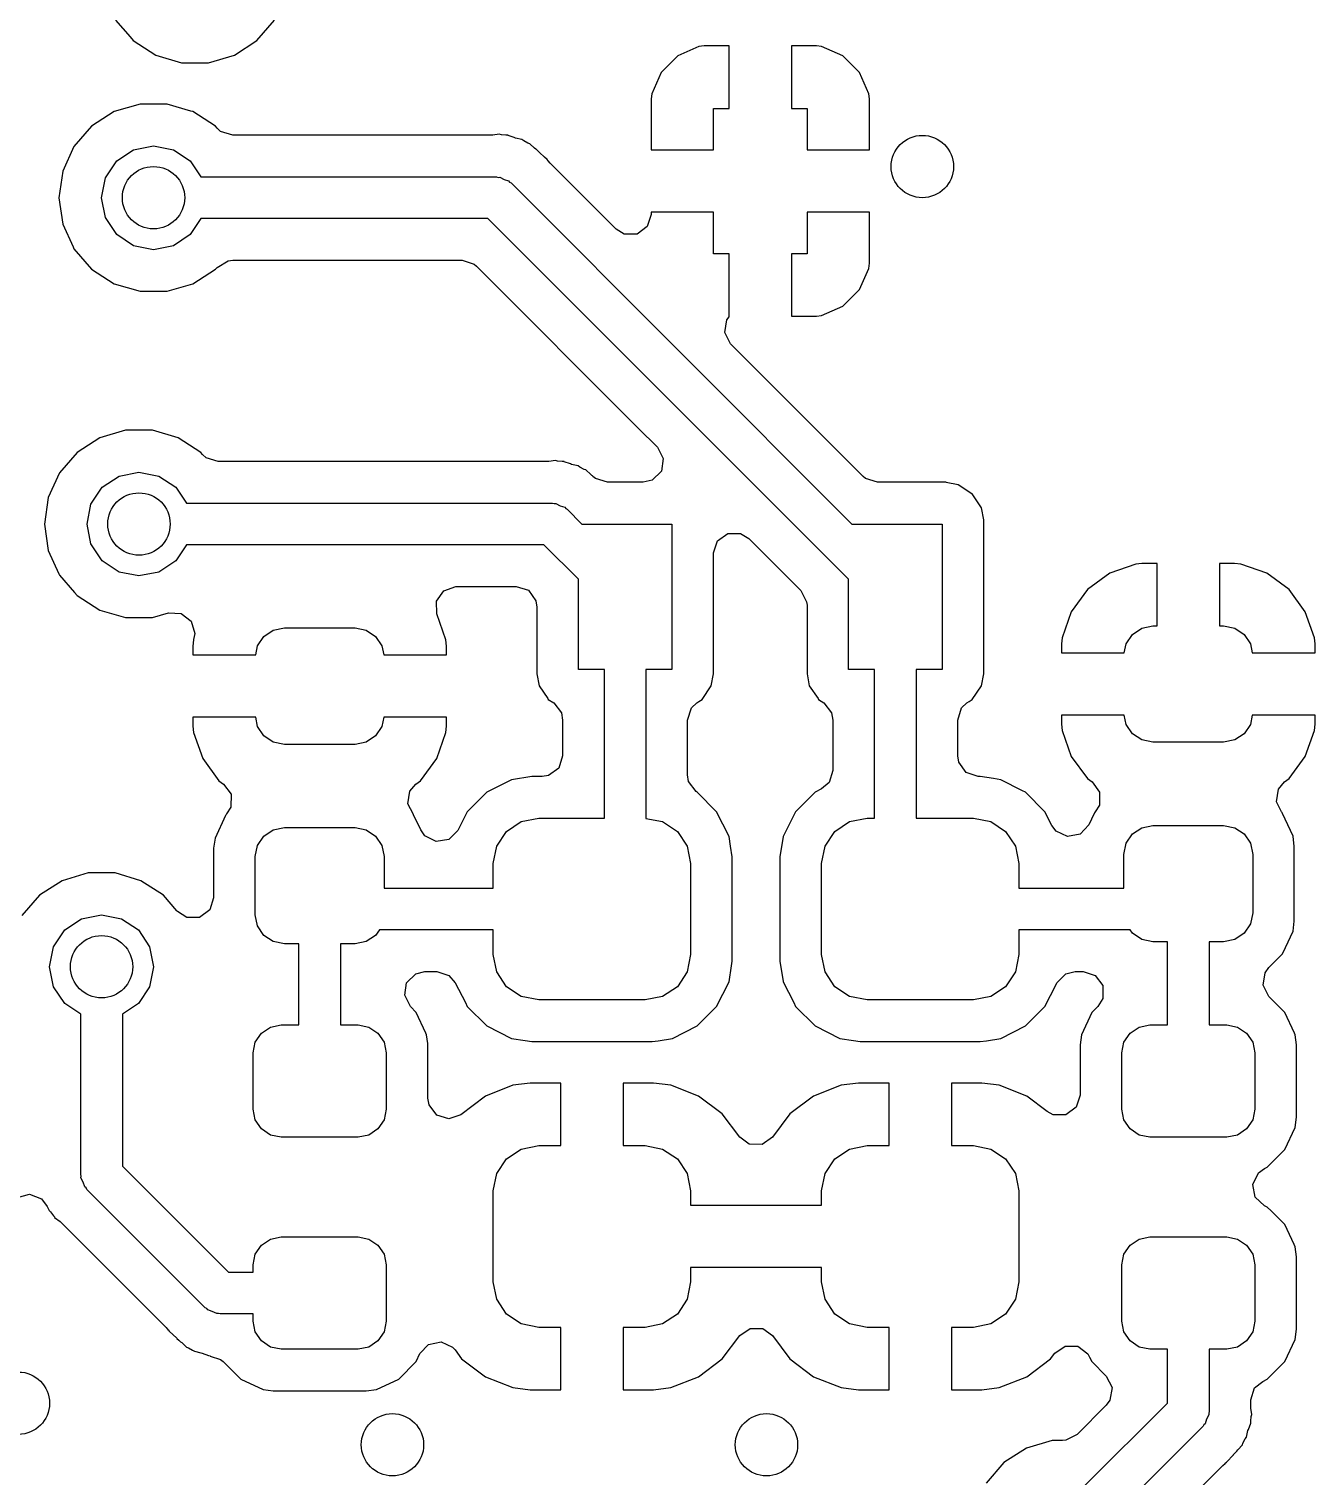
# Model space of a CAD drawing. Extents: x 100.3 to 197.2, y -144.7 to -85.3.
# Drawn here: x 136.45 to 142.64, y -111.05 to -104.09 of the extents above; entities that cross this region are included whole.
import ezdxf

# ---------------------------------------------------------------- set-up
doc = ezdxf.new("R2010")
doc.units = 0
doc.layers.add('BLACK', color=7, linetype='CONTINUOUS')

msp = doc.modelspace()

# ---------------------------------------------------------------- linework, layer by layer
at = {"layer": 'BLACK', "linetype": 'CONTINUOUS'}
for p, q in [((136.867, -104.046), (136.937, -104.126)), ((137.548, -104.144), (137.633, -104.046)), ((136.937, -104.126), (136.952, -104.144)), ((136.952, -104.144), (137.061, -104.214)), ((137.439, -104.214), (137.548, -104.144)), ((137.061, -104.214), (137.061, -104.214)), ((137.061, -104.214), (137.185, -104.251)), ((137.315, -104.251), (137.439, -104.214)), ((139.573, -104.218), (139.493, -104.298)), ((139.675, -104.173), (139.573, -104.218)), ((139.7, -104.17), (139.675, -104.173)), ((139.82, -104.17), (139.7, -104.17)), ((139.7, -104.17), (139.7, -104.17)), ((139.82, -104.47), (139.82, -104.17)), ((139.82, -104.17), (139.82, -104.17)), ((140.12, -104.17), (140.12, -104.47)), ((140.24, -104.17), (140.12, -104.17)), ((140.12, -104.17), (140.12, -104.17)), ((140.265, -104.173), (140.24, -104.17)), ((140.367, -104.218), (140.265, -104.173)), ((140.447, -104.298), (140.367, -104.218)), ((137.185, -104.251), (137.185, -104.251)), ((137.185, -104.251), (137.315, -104.251)), ((137.315, -104.251), (137.315, -104.251)), ((139.493, -104.298), (139.448, -104.4)), ((140.492, -104.4), (140.447, -104.298)), ((139.448, -104.4), (139.445, -104.425)), ((139.445, -104.425), (139.445, -104.67)), ((140.495, -104.425), (140.492, -104.4)), ((140.495, -104.67), (140.495, -104.425)), ((140.495, -104.425), (140.495, -104.425)), ((136.861, -104.486), (136.752, -104.556)), ((136.985, -104.45), (136.861, -104.486)), ((136.861, -104.486), (136.861, -104.486)), ((137.115, -104.45), (136.985, -104.45)), ((136.985, -104.45), (136.985, -104.45)), ((137.23, -104.483), (137.115, -104.45)), ((137.115, -104.45), (137.115, -104.45)), ((137.239, -104.486), (137.23, -104.483)), ((137.348, -104.556), (137.239, -104.486)), ((137.239, -104.486), (137.239, -104.486)), ((137.239, -104.486), (137.239, -104.486)), ((139.745, -104.67), (139.745, -104.47)), ((139.745, -104.47), (139.82, -104.47)), ((140.12, -104.47), (140.195, -104.47)), ((140.195, -104.47), (140.195, -104.67)), ((136.752, -104.556), (136.667, -104.654)), ((137.356, -104.565), (137.348, -104.556)), ((137.348, -104.556), (137.348, -104.556)), ((137.373, -104.581), (137.356, -104.565)), ((137.431, -104.599), (137.373, -104.581)), ((138.676, -104.599), (137.431, -104.599)), ((138.683, -104.599), (138.676, -104.599)), ((138.714, -104.595), (138.683, -104.599)), ((138.724, -104.597), (138.714, -104.595)), ((138.714, -104.595), (138.714, -104.595)), ((138.746, -104.599), (138.724, -104.597)), ((138.756, -104.599), (138.746, -104.599)), ((138.756, -104.6), (138.756, -104.599)), ((138.756, -104.599), (138.756, -104.599)), ((138.756, -104.599), (138.756, -104.599)), ((138.786, -104.611), (138.756, -104.6)), ((138.792, -104.613), (138.786, -104.611)), ((138.823, -104.62), (138.792, -104.613)), ((138.832, -104.626), (138.823, -104.62)), ((138.823, -104.62), (138.823, -104.62)), ((138.852, -104.637), (138.832, -104.626)), ((138.861, -104.64), (138.852, -104.637)), ((138.884, -104.662), (138.861, -104.64)), ((136.667, -104.654), (136.613, -104.772)), ((136.873, -104.723), (136.954, -104.669)), ((136.954, -104.669), (137.05, -104.65)), ((137.05, -104.65), (137.146, -104.669)), ((137.146, -104.669), (137.227, -104.723)), ((138.89, -104.666), (138.884, -104.662)), ((138.893, -104.668), (138.89, -104.666)), ((138.895, -104.67), (138.893, -104.668)), ((138.907, -104.682), (138.895, -104.67)), ((138.908, -104.683), (138.907, -104.682)), ((138.932, -104.705), (138.908, -104.683)), ((138.944, -104.716), (138.932, -104.705)), ((138.949, -104.723), (138.944, -104.716)), ((139.445, -104.67), (139.745, -104.67)), ((139.445, -104.67), (139.445, -104.67)), ((140.195, -104.67), (140.495, -104.67)), ((140.495, -104.67), (140.495, -104.67)), ((136.613, -104.772), (136.595, -104.9)), ((136.819, -104.804), (136.873, -104.723)), ((137.227, -104.723), (137.278, -104.8)), ((138.95, -104.722), (138.949, -104.723)), ((138.959, -104.734), (138.95, -104.722)), ((139.276, -105.051), (138.959, -104.734)), ((136.8, -104.9), (136.819, -104.804)), ((137.278, -104.8), (138.7, -104.8)), ((138.7, -104.8), (138.708, -104.802)), ((138.708, -104.802), (138.716, -104.801)), ((138.716, -104.801), (138.737, -104.812)), ((138.737, -104.812), (138.759, -104.819)), ((138.759, -104.819), (138.764, -104.826)), ((138.764, -104.826), (138.771, -104.829)), ((138.771, -104.829), (140.411, -106.47)), ((136.595, -104.9), (136.595, -104.9)), ((136.595, -104.9), (136.613, -105.028)), ((136.819, -104.996), (136.8, -104.9)), ((139.445, -104.981), (139.426, -105.039)), ((139.745, -104.97), (139.445, -104.97)), ((139.445, -104.97), (139.445, -104.97)), ((139.445, -104.97), (139.445, -104.981)), ((139.745, -105.17), (139.745, -104.97)), ((140.495, -104.97), (140.195, -104.97)), ((140.195, -104.97), (140.195, -105.17)), ((140.495, -105.215), (140.495, -104.97)), ((140.495, -104.97), (140.495, -104.97)), ((136.613, -105.028), (136.663, -105.136)), ((136.873, -105.077), (136.819, -104.996)), ((137.278, -105), (137.227, -105.077)), ((138.659, -105), (137.278, -105)), ((140.395, -106.736), (138.659, -105)), ((139.315, -105.075), (139.276, -105.051)), ((139.426, -105.039), (139.377, -105.075)), ((136.954, -105.131), (136.873, -105.077)), ((137.05, -105.15), (136.954, -105.131)), ((137.146, -105.131), (137.05, -105.15)), ((137.227, -105.077), (137.146, -105.131)), ((139.377, -105.075), (139.315, -105.075)), ((136.663, -105.136), (136.667, -105.146)), ((136.667, -105.146), (136.752, -105.244)), ((137.356, -105.235), (137.409, -105.203)), ((137.409, -105.203), (137.431, -105.2)), ((137.431, -105.2), (138.535, -105.2)), ((138.535, -105.2), (138.593, -105.219)), ((139.82, -105.17), (139.745, -105.17)), ((139.82, -105.473), (139.82, -105.17)), ((140.195, -105.17), (140.12, -105.17)), ((140.12, -105.17), (140.12, -105.47)), ((136.752, -105.244), (136.752, -105.244)), ((136.752, -105.244), (136.861, -105.314)), ((137.239, -105.314), (137.348, -105.244)), ((137.348, -105.244), (137.356, -105.235)), ((138.593, -105.219), (138.605, -105.229)), ((138.605, -105.229), (139.383, -106.008)), ((140.447, -105.342), (140.492, -105.24)), ((140.492, -105.24), (140.495, -105.215)), ((140.495, -105.215), (140.495, -105.215)), ((136.861, -105.314), (136.861, -105.314)), ((136.861, -105.314), (136.985, -105.35)), ((137.115, -105.35), (137.239, -105.314)), ((140.367, -105.422), (140.447, -105.342)), ((136.985, -105.35), (136.985, -105.35)), ((136.985, -105.35), (137.115, -105.35)), ((137.115, -105.35), (137.115, -105.35)), ((139.809, -105.488), (139.82, -105.473)), ((140.12, -105.47), (140.12, -105.47)), ((140.12, -105.47), (140.24, -105.47)), ((140.24, -105.47), (140.265, -105.467)), ((140.24, -105.47), (140.24, -105.47)), ((140.265, -105.467), (140.367, -105.422)), ((139.8, -105.548), (139.809, -105.488)), ((139.827, -105.603), (139.8, -105.548)), ((140.465, -106.241), (139.827, -105.603)), ((136.915, -106.019), (136.791, -106.056)), ((137.045, -106.019), (136.915, -106.019)), ((136.915, -106.019), (136.915, -106.019)), ((137.169, -106.056), (137.045, -106.019)), ((137.045, -106.019), (137.045, -106.019)), ((139.383, -106.008), (139.476, -106.1)), ((136.791, -106.056), (136.682, -106.126)), ((136.791, -106.056), (136.791, -106.056)), ((137.278, -106.126), (137.169, -106.056)), ((137.169, -106.056), (137.169, -106.056)), ((137.169, -106.056), (137.169, -106.056)), ((137.169, -106.056), (137.169, -106.056)), ((139.476, -106.1), (139.503, -106.155)), ((136.682, -106.126), (136.597, -106.224)), ((137.286, -106.135), (137.278, -106.126)), ((137.278, -106.126), (137.278, -106.126)), ((137.303, -106.151), (137.286, -106.135)), ((137.361, -106.169), (137.303, -106.151)), ((138.946, -106.169), (137.361, -106.169)), ((138.953, -106.169), (138.946, -106.169)), ((138.984, -106.165), (138.953, -106.169)), ((138.994, -106.167), (138.984, -106.165)), ((138.984, -106.165), (138.984, -106.165)), ((139.016, -106.169), (138.994, -106.167)), ((139.026, -106.169), (139.016, -106.169)), ((139.026, -106.17), (139.026, -106.169)), ((139.026, -106.169), (139.026, -106.169)), ((139.026, -106.169), (139.026, -106.169)), ((139.056, -106.181), (139.026, -106.17)), ((139.503, -106.155), (139.494, -106.215)), ((136.597, -106.224), (136.543, -106.342)), ((136.803, -106.293), (136.884, -106.239)), ((136.884, -106.239), (136.98, -106.22)), ((136.98, -106.22), (137.076, -106.239)), ((137.076, -106.239), (137.157, -106.293)), ((139.062, -106.183), (139.056, -106.181)), ((139.093, -106.19), (139.062, -106.183)), ((139.102, -106.196), (139.093, -106.19)), ((139.093, -106.19), (139.093, -106.19)), ((139.122, -106.207), (139.102, -106.196)), ((139.131, -106.21), (139.122, -106.207)), ((139.154, -106.232), (139.131, -106.21)), ((139.16, -106.236), (139.154, -106.232)), ((139.163, -106.238), (139.16, -106.236)), ((139.165, -106.241), (139.163, -106.238)), ((139.177, -106.251), (139.165, -106.241)), ((139.494, -106.215), (139.45, -106.259)), ((140.477, -106.251), (140.465, -106.241)), ((136.749, -106.374), (136.803, -106.293)), ((137.157, -106.293), (137.208, -106.37)), ((139.235, -106.269), (139.177, -106.251)), ((139.406, -106.269), (139.235, -106.269)), ((139.45, -106.259), (139.406, -106.269)), ((140.535, -106.269), (140.477, -106.251)), ((140.865, -106.269), (140.535, -106.269)), ((140.865, -106.27), (140.865, -106.269)), ((140.865, -106.269), (140.865, -106.269)), ((140.923, -106.281), (140.865, -106.27)), ((140.988, -106.324), (140.923, -106.281)), ((140.923, -106.281), (140.923, -106.281)), ((140.923, -106.281), (140.923, -106.281)), ((140.923, -106.281), (140.923, -106.281)), ((136.543, -106.342), (136.525, -106.47)), ((136.73, -106.47), (136.749, -106.374)), ((137.208, -106.37), (138.97, -106.37)), ((138.97, -106.37), (138.978, -106.372)), ((138.978, -106.372), (138.986, -106.371)), ((138.986, -106.371), (139.007, -106.382)), ((139.007, -106.382), (139.029, -106.389)), ((140.99, -106.325), (140.988, -106.324)), ((141.034, -106.392), (140.99, -106.325)), ((139.029, -106.389), (139.034, -106.396)), ((139.034, -106.396), (139.041, -106.399)), ((139.041, -106.399), (139.111, -106.47)), ((141.046, -106.45), (141.034, -106.392)), ((141.046, -107.09), (141.046, -106.45)), ((136.525, -106.47), (136.525, -106.47)), ((136.525, -106.47), (136.543, -106.598)), ((136.749, -106.566), (136.73, -106.47)), ((139.111, -106.47), (139.545, -106.47)), ((139.545, -106.47), (139.545, -107.17)), ((139.764, -106.551), (139.814, -106.515)), ((139.814, -106.515), (139.875, -106.515)), ((139.875, -106.515), (139.915, -106.539)), ((140.411, -106.47), (140.845, -106.47)), ((140.845, -106.47), (140.845, -107.17)), ((136.803, -106.647), (136.749, -106.566)), ((137.208, -106.57), (137.157, -106.647)), ((138.929, -106.57), (137.208, -106.57)), ((139.095, -106.736), (138.929, -106.57)), ((139.745, -106.609), (139.764, -106.551)), ((139.915, -106.539), (140.166, -106.79)), ((136.543, -106.598), (136.594, -106.709)), ((136.884, -106.701), (136.803, -106.647)), ((137.157, -106.647), (137.076, -106.701)), ((139.745, -107.19), (139.745, -106.609)), ((141.777, -106.663), (141.652, -106.707)), ((141.807, -106.66), (141.777, -106.663)), ((141.777, -106.663), (141.777, -106.663)), ((141.88, -106.66), (141.807, -106.66)), ((141.88, -106.96), (141.88, -106.66)), ((142.18, -106.66), (142.18, -106.96)), ((142.253, -106.66), (142.18, -106.66)), ((142.18, -106.66), (142.18, -106.66)), ((142.283, -106.663), (142.253, -106.66)), ((142.408, -106.707), (142.283, -106.663)), ((136.594, -106.709), (136.597, -106.716)), ((136.597, -106.716), (136.67, -106.8)), ((136.98, -106.72), (136.884, -106.701)), ((137.076, -106.701), (136.98, -106.72)), ((141.652, -106.707), (141.545, -106.785)), ((142.515, -106.785), (142.408, -106.707)), ((136.67, -106.8), (136.682, -106.814)), ((138.412, -106.841), (138.447, -106.791)), ((138.447, -106.791), (138.505, -106.771)), ((138.505, -106.771), (138.507, -106.77)), ((138.507, -106.77), (138.796, -106.77)), ((138.796, -106.77), (138.854, -106.789)), ((138.854, -106.789), (138.89, -106.839)), ((139.095, -107.17), (139.095, -106.736)), ((140.166, -106.79), (140.193, -106.845)), ((140.395, -107.17), (140.395, -106.736)), ((141.545, -106.785), (141.467, -106.892)), ((141.545, -106.785), (141.545, -106.785)), ((142.593, -106.892), (142.515, -106.785)), ((142.515, -106.785), (142.515, -106.785)), ((136.682, -106.814), (136.791, -106.884)), ((138.413, -106.902), (138.412, -106.841)), ((138.89, -106.839), (138.894, -106.87)), ((138.894, -106.87), (138.894, -107.19)), ((140.193, -106.845), (140.195, -106.86)), ((140.195, -106.86), (140.195, -107.19)), ((136.791, -106.884), (136.791, -106.884)), ((136.791, -106.884), (136.915, -106.92)), ((136.915, -106.92), (136.915, -106.92)), ((136.915, -106.92), (137.045, -106.92)), ((137.045, -106.92), (137.122, -106.898)), ((137.045, -106.92), (137.045, -106.92)), ((137.122, -106.898), (137.183, -106.9)), ((137.183, -106.9), (137.232, -106.937)), ((137.232, -106.937), (137.249, -106.996)), ((138.457, -107.027), (138.413, -106.902)), ((141.467, -106.892), (141.423, -107.017)), ((142.637, -107.017), (142.593, -106.892)), ((137.249, -106.996), (137.243, -107.025)), ((137.551, -107.056), (137.581, -107.011)), ((137.581, -107.011), (137.626, -106.981)), ((137.626, -106.981), (137.68, -106.97)), ((137.68, -106.97), (138.02, -106.97)), ((138.02, -106.97), (138.074, -106.981)), ((138.074, -106.981), (138.119, -107.011)), ((138.119, -107.011), (138.149, -107.056)), ((141.731, -107.046), (141.761, -107.001)), ((141.761, -107.001), (141.806, -106.971)), ((141.806, -106.971), (141.86, -106.96)), ((141.86, -106.96), (141.88, -106.96)), ((142.18, -106.96), (142.2, -106.96)), ((142.2, -106.96), (142.254, -106.971)), ((142.254, -106.971), (142.299, -107.001)), ((142.299, -107.001), (142.329, -107.046)), ((137.243, -107.027), (137.24, -107.057)), ((137.24, -107.057), (137.24, -107.1)), ((137.243, -107.025), (137.243, -107.027)), ((137.542, -107.1), (137.551, -107.056)), ((138.149, -107.056), (138.158, -107.1)), ((138.46, -107.057), (138.457, -107.027)), ((138.46, -107.1), (138.46, -107.057)), ((141.423, -107.017), (141.42, -107.047)), ((141.42, -107.047), (141.42, -107.09)), ((141.722, -107.09), (141.731, -107.046)), ((142.329, -107.046), (142.338, -107.09)), ((142.64, -107.047), (142.637, -107.017)), ((142.637, -107.017), (142.637, -107.017)), ((142.64, -107.09), (142.64, -107.047)), ((137.24, -107.1), (137.24, -107.1)), ((137.24, -107.1), (137.542, -107.1)), ((138.158, -107.1), (138.46, -107.1)), ((138.46, -107.1), (138.46, -107.1)), ((141.046, -107.19), (141.046, -107.09)), ((141.42, -107.09), (141.722, -107.09)), ((141.42, -107.09), (141.42, -107.09)), ((142.338, -107.09), (142.64, -107.09)), ((142.64, -107.09), (142.64, -107.09)), ((138.894, -107.19), (138.895, -107.19)), ((138.895, -107.19), (138.906, -107.248)), ((139.22, -107.17), (139.095, -107.17)), ((139.22, -107.885), (139.22, -107.17)), ((139.545, -107.17), (139.42, -107.17)), ((139.42, -107.17), (139.42, -107.886)), ((139.734, -107.248), (139.745, -107.19)), ((140.195, -107.19), (140.195, -107.19)), ((140.195, -107.19), (140.206, -107.248)), ((140.52, -107.17), (140.395, -107.17)), ((140.52, -107.885), (140.52, -107.17)), ((140.845, -107.17), (140.72, -107.17)), ((140.72, -107.17), (140.72, -107.885)), ((141.034, -107.248), (141.046, -107.19)), ((138.906, -107.248), (138.906, -107.248)), ((138.906, -107.248), (138.948, -107.31)), ((139.69, -107.315), (139.734, -107.248)), ((140.206, -107.248), (140.206, -107.248)), ((140.206, -107.248), (140.248, -107.31)), ((140.99, -107.315), (141.034, -107.248)), ((138.948, -107.31), (138.95, -107.315)), ((138.95, -107.315), (138.95, -107.315)), ((138.95, -107.315), (138.976, -107.331)), ((138.976, -107.331), (139.013, -107.379)), ((139.62, -107.414), (139.639, -107.355)), ((139.639, -107.355), (139.664, -107.331)), ((139.664, -107.331), (139.675, -107.324)), ((139.675, -107.324), (139.69, -107.315)), ((140.248, -107.31), (140.25, -107.315)), ((140.25, -107.315), (140.25, -107.315)), ((140.25, -107.315), (140.276, -107.331)), ((140.276, -107.331), (140.313, -107.379)), ((140.921, -107.414), (140.939, -107.355)), ((140.939, -107.355), (140.964, -107.331)), ((140.964, -107.331), (140.975, -107.324)), ((140.975, -107.324), (140.99, -107.315)), ((137.542, -107.4), (137.24, -107.4)), ((137.24, -107.4), (137.24, -107.4)), ((137.24, -107.4), (137.24, -107.443)), ((137.551, -107.444), (137.542, -107.4)), ((138.158, -107.4), (138.149, -107.444)), ((138.46, -107.4), (138.158, -107.4)), ((138.46, -107.443), (138.46, -107.4)), ((138.46, -107.4), (138.46, -107.4)), ((139.013, -107.379), (139.019, -107.414)), ((139.019, -107.414), (139.019, -107.585)), ((139.62, -107.677), (139.62, -107.414)), ((140.313, -107.379), (140.32, -107.414)), ((140.32, -107.414), (140.32, -107.656)), ((140.921, -107.585), (140.921, -107.414)), ((141.722, -107.39), (141.42, -107.39)), ((141.42, -107.39), (141.42, -107.433)), ((141.731, -107.434), (141.722, -107.39)), ((142.338, -107.39), (142.329, -107.434)), ((142.64, -107.39), (142.338, -107.39)), ((142.64, -107.433), (142.64, -107.39)), ((142.64, -107.39), (142.64, -107.39)), ((137.24, -107.443), (137.243, -107.473)), ((137.243, -107.473), (137.243, -107.473)), ((137.243, -107.473), (137.287, -107.598)), ((137.581, -107.489), (137.551, -107.444)), ((137.626, -107.519), (137.581, -107.489)), ((138.119, -107.489), (138.074, -107.519)), ((138.149, -107.444), (138.119, -107.489)), ((138.413, -107.598), (138.457, -107.473)), ((138.457, -107.473), (138.46, -107.443)), ((141.42, -107.433), (141.423, -107.463)), ((141.423, -107.463), (141.423, -107.463)), ((141.423, -107.463), (141.467, -107.588)), ((141.761, -107.479), (141.731, -107.434)), ((141.806, -107.509), (141.761, -107.479)), ((142.299, -107.479), (142.254, -107.509)), ((142.329, -107.434), (142.299, -107.479)), ((142.593, -107.588), (142.637, -107.463)), ((142.637, -107.463), (142.64, -107.433)), ((137.68, -107.53), (137.626, -107.519)), ((138.02, -107.53), (137.68, -107.53)), ((138.074, -107.519), (138.02, -107.53)), ((141.86, -107.52), (141.806, -107.509)), ((142.2, -107.52), (141.86, -107.52)), ((142.254, -107.509), (142.2, -107.52)), ((137.287, -107.598), (137.365, -107.705)), ((138.335, -107.705), (138.413, -107.598)), ((139.019, -107.585), (139.001, -107.644)), ((140.925, -107.616), (140.921, -107.585)), ((140.961, -107.666), (140.925, -107.616)), ((141.467, -107.588), (141.545, -107.695)), ((142.515, -107.695), (142.593, -107.588)), ((137.365, -107.705), (137.365, -107.705)), ((137.365, -107.705), (137.387, -107.721)), ((138.313, -107.721), (138.335, -107.705)), ((138.335, -107.705), (138.335, -107.705)), ((138.773, -107.7), (138.654, -107.76)), ((138.871, -107.684), (138.773, -107.7)), ((138.773, -107.7), (138.773, -107.7)), ((138.921, -107.684), (138.871, -107.684)), ((138.951, -107.68), (138.921, -107.684)), ((139.001, -107.644), (138.951, -107.68)), ((139.625, -107.708), (139.62, -107.677)), ((139.661, -107.757), (139.625, -107.708)), ((140.32, -107.656), (140.301, -107.714)), ((141.019, -107.684), (140.961, -107.666)), ((141.029, -107.684), (141.019, -107.684)), ((141.093, -107.695), (141.029, -107.684)), ((141.029, -107.684), (141.029, -107.684)), ((141.127, -107.7), (141.093, -107.695)), ((141.232, -107.753), (141.127, -107.7)), ((141.127, -107.7), (141.127, -107.7)), ((141.545, -107.695), (141.545, -107.695)), ((141.545, -107.695), (141.567, -107.711)), ((142.493, -107.711), (142.515, -107.695)), ((142.515, -107.695), (142.515, -107.695)), ((137.387, -107.721), (137.423, -107.77)), ((137.423, -107.77), (137.422, -107.832)), ((138.274, -107.816), (138.284, -107.755)), ((138.284, -107.755), (138.313, -107.721)), ((138.654, -107.76), (138.56, -107.854)), ((139.666, -107.76), (139.661, -107.757)), ((139.76, -107.854), (139.666, -107.76)), ((139.666, -107.76), (139.666, -107.76)), ((139.666, -107.76), (139.666, -107.76)), ((140.234, -107.76), (140.14, -107.854)), ((140.265, -107.744), (140.234, -107.76)), ((140.234, -107.76), (140.234, -107.76)), ((140.301, -107.714), (140.265, -107.744)), ((141.246, -107.76), (141.232, -107.753)), ((141.34, -107.854), (141.246, -107.76)), ((141.567, -107.711), (141.603, -107.76)), ((141.603, -107.76), (141.602, -107.822)), ((142.454, -107.806), (142.464, -107.745)), ((142.464, -107.745), (142.493, -107.711)), ((137.422, -107.832), (137.402, -107.865)), ((138.299, -107.864), (138.274, -107.816)), ((141.602, -107.822), (141.582, -107.855)), ((142.479, -107.854), (142.454, -107.806)), ((137.397, -107.872), (137.346, -107.981)), ((137.398, -107.87), (137.397, -107.872)), ((137.397, -107.872), (137.397, -107.872)), ((137.401, -107.865), (137.398, -107.87)), ((137.402, -107.865), (137.401, -107.865)), ((137.402, -107.865), (137.402, -107.865)), ((138.298, -107.865), (138.299, -107.864)), ((138.301, -107.868), (138.298, -107.865)), ((138.302, -107.87), (138.301, -107.868)), ((138.303, -107.872), (138.302, -107.87)), ((138.336, -107.942), (138.303, -107.872)), ((138.303, -107.872), (138.303, -107.872)), ((138.303, -107.872), (138.303, -107.872)), ((138.56, -107.854), (138.514, -107.945)), ((138.749, -107.949), (138.82, -107.902)), ((138.82, -107.902), (138.904, -107.885)), ((138.904, -107.885), (139.22, -107.885)), ((139.42, -107.886), (139.5, -107.902)), ((139.5, -107.902), (139.571, -107.949)), ((139.82, -107.973), (139.76, -107.854)), ((140.14, -107.854), (140.08, -107.973)), ((140.329, -107.949), (140.4, -107.902)), ((140.4, -107.902), (140.484, -107.885)), ((140.484, -107.885), (140.52, -107.885)), ((140.72, -107.885), (140.996, -107.885)), ((140.996, -107.885), (141.08, -107.902)), ((141.08, -107.902), (141.151, -107.949)), ((141.373, -107.92), (141.34, -107.854)), ((141.551, -107.917), (141.509, -107.962)), ((141.577, -107.862), (141.551, -107.917)), ((141.578, -107.86), (141.577, -107.862)), ((141.577, -107.862), (141.577, -107.862)), ((141.581, -107.855), (141.578, -107.86)), ((141.582, -107.855), (141.581, -107.855)), ((141.582, -107.855), (141.582, -107.855)), ((142.478, -107.855), (142.479, -107.854)), ((142.481, -107.858), (142.478, -107.855)), ((142.482, -107.86), (142.481, -107.858)), ((142.483, -107.862), (142.482, -107.86)), ((142.534, -107.971), (142.483, -107.862)), ((142.483, -107.862), (142.483, -107.862)), ((142.483, -107.862), (142.483, -107.862)), ((137.346, -107.981), (137.339, -108.03)), ((137.346, -107.981), (137.346, -107.981)), ((137.551, -108.016), (137.581, -107.971)), ((137.581, -107.971), (137.626, -107.941)), ((137.626, -107.941), (137.68, -107.93)), ((137.68, -107.93), (138.02, -107.93)), ((138.02, -107.93), (138.074, -107.941)), ((138.074, -107.941), (138.119, -107.971)), ((138.119, -107.971), (138.149, -108.016)), ((138.356, -107.97), (138.336, -107.942)), ((138.41, -107.998), (138.356, -107.97)), ((138.471, -107.988), (138.41, -107.998)), ((138.514, -107.945), (138.471, -107.988)), ((138.702, -108.02), (138.749, -107.949)), ((139.571, -107.949), (139.618, -108.02)), ((139.827, -108.02), (139.82, -107.973)), ((140.08, -107.973), (140.064, -108.071)), ((140.08, -107.973), (140.08, -107.973)), ((140.282, -108.02), (140.329, -107.949)), ((141.151, -107.949), (141.198, -108.02)), ((141.394, -107.947), (141.373, -107.92)), ((141.449, -107.973), (141.394, -107.947)), ((141.509, -107.962), (141.449, -107.973)), ((141.731, -108.006), (141.761, -107.961)), ((141.761, -107.961), (141.806, -107.931)), ((141.806, -107.931), (141.86, -107.92)), ((141.86, -107.92), (142.2, -107.92)), ((142.2, -107.92), (142.254, -107.931)), ((142.254, -107.931), (142.299, -107.961)), ((142.299, -107.961), (142.329, -108.006)), ((142.536, -107.989), (142.534, -107.971)), ((142.534, -107.971), (142.534, -107.971)), ((137.339, -108.03), (137.339, -108.269)), ((137.54, -108.07), (137.551, -108.016)), ((138.149, -108.016), (138.16, -108.07)), ((138.685, -108.104), (138.702, -108.02)), ((139.618, -108.02), (139.635, -108.104)), ((139.835, -108.071), (139.827, -108.02)), ((140.265, -108.104), (140.282, -108.02)), ((141.198, -108.02), (141.215, -108.104)), ((141.72, -108.06), (141.731, -108.006)), ((142.329, -108.006), (142.34, -108.06)), ((142.54, -108.02), (142.536, -107.989)), ((142.54, -108.38), (142.54, -108.02)), ((137.54, -108.35), (137.54, -108.07)), ((138.16, -108.07), (138.16, -108.222)), ((138.685, -108.222), (138.685, -108.104)), ((139.635, -108.104), (139.635, -108.541)), ((139.835, -108.574), (139.835, -108.071)), ((140.064, -108.071), (140.064, -108.574)), ((140.265, -108.541), (140.265, -108.104)), ((141.215, -108.104), (141.215, -108.222)), ((141.72, -108.222), (141.72, -108.06)), ((142.34, -108.06), (142.34, -108.34)), ((136.611, -108.186), (136.502, -108.256)), ((136.735, -108.149), (136.611, -108.186)), ((136.611, -108.186), (136.611, -108.186)), ((136.865, -108.149), (136.735, -108.149)), ((136.735, -108.149), (136.735, -108.149)), ((136.989, -108.186), (136.865, -108.149)), ((136.865, -108.149), (136.865, -108.149)), ((137.098, -108.256), (136.989, -108.186)), ((136.989, -108.186), (136.989, -108.186)), ((136.989, -108.186), (136.989, -108.186)), ((136.989, -108.186), (136.989, -108.186)), ((136.502, -108.256), (136.417, -108.354)), ((137.163, -108.331), (137.098, -108.256)), ((137.098, -108.256), (137.098, -108.256)), ((137.098, -108.256), (137.098, -108.256)), ((138.16, -108.222), (138.685, -108.222)), ((141.215, -108.222), (141.72, -108.222)), ((137.166, -108.334), (137.163, -108.331)), ((137.21, -108.363), (137.166, -108.334)), ((137.321, -108.327), (137.271, -108.363)), ((137.339, -108.269), (137.321, -108.327)), ((136.623, -108.423), (136.704, -108.369)), ((136.704, -108.369), (136.8, -108.35)), ((136.8, -108.35), (136.896, -108.369)), ((136.896, -108.369), (136.977, -108.423)), ((137.271, -108.363), (137.21, -108.363)), ((137.551, -108.404), (137.54, -108.35)), ((137.581, -108.449), (137.551, -108.404)), ((142.329, -108.394), (142.299, -108.439)), ((142.34, -108.34), (142.329, -108.394)), ((142.534, -108.429), (142.54, -108.38)), ((136.569, -108.504), (136.623, -108.423)), ((136.977, -108.423), (137.031, -108.504)), ((137.626, -108.479), (137.581, -108.449)), ((138.119, -108.449), (138.074, -108.479)), ((138.137, -108.422), (138.119, -108.449)), ((138.685, -108.422), (138.137, -108.422)), ((138.685, -108.541), (138.685, -108.422)), ((141.75, -108.422), (141.215, -108.422)), ((141.215, -108.422), (141.215, -108.541)), ((141.761, -108.439), (141.75, -108.422)), ((141.806, -108.469), (141.761, -108.439)), ((141.86, -108.48), (141.806, -108.469)), ((142.254, -108.469), (142.2, -108.48)), ((142.299, -108.439), (142.254, -108.469)), ((142.498, -108.507), (142.534, -108.429)), ((136.55, -108.6), (136.569, -108.504)), ((137.031, -108.504), (137.05, -108.6)), ((137.68, -108.49), (137.626, -108.479)), ((137.75, -108.49), (137.68, -108.49)), ((137.75, -108.88), (137.75, -108.49)), ((138.02, -108.49), (137.95, -108.49)), ((137.95, -108.49), (137.95, -108.88)), ((138.074, -108.479), (138.02, -108.49)), ((138.702, -108.625), (138.685, -108.541)), ((139.635, -108.541), (139.618, -108.625)), ((140.282, -108.625), (140.265, -108.541)), ((141.215, -108.541), (141.198, -108.625)), ((141.93, -108.48), (141.86, -108.48)), ((141.93, -108.88), (141.93, -108.48)), ((142.2, -108.48), (142.13, -108.48)), ((142.13, -108.48), (142.13, -108.88)), ((142.418, -108.604), (142.483, -108.538)), ((142.483, -108.538), (142.498, -108.507)), ((136.569, -108.696), (136.55, -108.6)), ((137.05, -108.6), (137.031, -108.696)), ((139.82, -108.672), (139.832, -108.595)), ((139.832, -108.595), (139.835, -108.574)), ((140.064, -108.574), (140.069, -108.604)), ((140.069, -108.604), (140.08, -108.67)), ((142.4, -108.629), (142.418, -108.604)), ((138.259, -108.737), (138.268, -108.677)), ((138.268, -108.677), (138.312, -108.634)), ((138.312, -108.634), (138.356, -108.623)), ((138.356, -108.623), (138.414, -108.623)), ((138.414, -108.623), (138.472, -108.642)), ((138.472, -108.642), (138.502, -108.677)), ((138.502, -108.677), (138.551, -108.772)), ((138.749, -108.696), (138.702, -108.625)), ((139.618, -108.625), (139.571, -108.696)), ((139.76, -108.791), (139.82, -108.672)), ((140.08, -108.67), (140.08, -108.672)), ((140.08, -108.672), (140.08, -108.672)), ((140.08, -108.672), (140.131, -108.772)), ((140.329, -108.696), (140.282, -108.625)), ((141.198, -108.625), (141.151, -108.696)), ((141.394, -108.685), (141.398, -108.677)), ((141.398, -108.677), (141.441, -108.634)), ((141.441, -108.634), (141.486, -108.623)), ((141.486, -108.623), (141.524, -108.623)), ((141.524, -108.623), (141.582, -108.642)), ((141.582, -108.642), (141.618, -108.691)), ((142.39, -108.689), (142.4, -108.629)), ((136.623, -108.777), (136.569, -108.696)), ((137.031, -108.696), (136.977, -108.777)), ((138.286, -108.792), (138.259, -108.737)), ((138.82, -108.743), (138.749, -108.696)), ((138.904, -108.76), (138.82, -108.743)), ((139.5, -108.743), (139.416, -108.76)), ((139.571, -108.696), (139.5, -108.743)), ((140.4, -108.743), (140.329, -108.696)), ((140.484, -108.76), (140.4, -108.743)), ((141.08, -108.743), (140.996, -108.76)), ((141.151, -108.696), (141.08, -108.743)), ((141.34, -108.791), (141.394, -108.685)), ((141.618, -108.753), (141.594, -108.792)), ((141.618, -108.691), (141.618, -108.753)), ((142.418, -108.744), (142.39, -108.689)), ((142.494, -108.82), (142.418, -108.744)), ((136.7, -108.828), (136.623, -108.777)), ((136.977, -108.777), (136.9, -108.828)), ((138.314, -108.82), (138.286, -108.792)), ((138.361, -108.92), (138.314, -108.82)), ((138.314, -108.82), (138.314, -108.82)), ((138.314, -108.82), (138.314, -108.82)), ((138.551, -108.772), (138.56, -108.791)), ((138.56, -108.791), (138.654, -108.885)), ((139.416, -108.76), (138.904, -108.76)), ((139.666, -108.885), (139.76, -108.791)), ((140.131, -108.772), (140.14, -108.791)), ((140.14, -108.791), (140.234, -108.885)), ((140.996, -108.76), (140.484, -108.76)), ((141.246, -108.885), (141.34, -108.791)), ((141.566, -108.82), (141.516, -108.927)), ((141.578, -108.807), (141.566, -108.82)), ((141.594, -108.792), (141.578, -108.807)), ((142.541, -108.92), (142.494, -108.82)), ((142.494, -108.82), (142.494, -108.82)), ((142.494, -108.82), (142.494, -108.82)), ((136.7, -109.6), (136.7, -108.828)), ((136.9, -108.828), (136.9, -109.559)), ((137.57, -108.92), (137.613, -108.89)), ((137.613, -108.89), (137.665, -108.88)), ((137.665, -108.88), (137.75, -108.88)), ((137.95, -108.88), (138.035, -108.88)), ((138.035, -108.88), (138.087, -108.89)), ((138.087, -108.89), (138.13, -108.92)), ((138.654, -108.885), (138.773, -108.945)), ((139.547, -108.945), (139.666, -108.885)), ((140.234, -108.885), (140.353, -108.945)), ((141.127, -108.945), (141.246, -108.885)), ((141.75, -108.92), (141.793, -108.89)), ((141.793, -108.89), (141.845, -108.88)), ((141.845, -108.88), (141.93, -108.88)), ((142.13, -108.88), (142.215, -108.88)), ((142.215, -108.88), (142.267, -108.89)), ((142.267, -108.89), (142.31, -108.92)), ((137.53, -109.015), (137.54, -108.963)), ((137.54, -108.963), (137.57, -108.92)), ((138.13, -108.92), (138.16, -108.963)), ((138.16, -108.963), (138.17, -109.015)), ((138.364, -108.927), (138.361, -108.92)), ((138.37, -108.969), (138.364, -108.927)), ((138.773, -108.945), (138.839, -108.955)), ((138.839, -108.955), (138.871, -108.96)), ((138.871, -108.96), (138.871, -108.96)), ((138.871, -108.96), (139.449, -108.96)), ((139.449, -108.96), (139.478, -108.956)), ((139.478, -108.956), (139.547, -108.945)), ((140.353, -108.945), (140.419, -108.955)), ((140.419, -108.955), (140.451, -108.96)), ((140.451, -108.96), (140.451, -108.96)), ((140.451, -108.96), (141.029, -108.96)), ((141.029, -108.96), (141.058, -108.956)), ((141.058, -108.956), (141.127, -108.945)), ((141.516, -108.927), (141.51, -108.976)), ((141.516, -108.927), (141.516, -108.927)), ((141.71, -109.015), (141.72, -108.963)), ((141.72, -108.963), (141.75, -108.92)), ((142.31, -108.92), (142.34, -108.963)), ((142.34, -108.963), (142.35, -109.015)), ((142.544, -108.927), (142.541, -108.92)), ((142.55, -108.976), (142.544, -108.927)), ((137.53, -109.285), (137.53, -109.015)), ((138.17, -109.015), (138.17, -109.285)), ((138.37, -108.976), (138.37, -108.969)), ((138.37, -109.233), (138.37, -108.976)), ((141.51, -108.976), (141.51, -109.218)), ((141.71, -109.285), (141.71, -109.015)), ((142.35, -109.015), (142.35, -109.285)), ((142.55, -109.324), (142.55, -108.976)), ((138.78, -109.17), (138.647, -109.222)), ((138.863, -109.16), (138.78, -109.17)), ((139.01, -109.16), (138.863, -109.16)), ((139.01, -109.46), (139.01, -109.16)), ((139.01, -109.16), (139.01, -109.16)), ((139.31, -109.16), (139.31, -109.46)), ((139.457, -109.16), (139.31, -109.16)), ((139.31, -109.16), (139.31, -109.16)), ((139.54, -109.17), (139.457, -109.16)), ((139.673, -109.222), (139.54, -109.17)), ((140.36, -109.17), (140.227, -109.222)), ((140.443, -109.16), (140.36, -109.17)), ((140.59, -109.16), (140.443, -109.16)), ((140.59, -109.46), (140.59, -109.16)), ((140.59, -109.16), (140.59, -109.16)), ((141.037, -109.16), (140.89, -109.16)), ((140.89, -109.16), (140.89, -109.16)), ((140.89, -109.16), (140.89, -109.46)), ((141.12, -109.17), (141.037, -109.16)), ((141.253, -109.222), (141.12, -109.17)), ((138.376, -109.265), (138.37, -109.233)), ((138.647, -109.222), (138.529, -109.312)), ((138.647, -109.222), (138.647, -109.222)), ((139.787, -109.308), (139.673, -109.222)), ((139.673, -109.222), (139.673, -109.222)), ((140.227, -109.222), (140.113, -109.308)), ((140.227, -109.222), (140.227, -109.222)), ((141.351, -109.296), (141.253, -109.222)), ((141.253, -109.222), (141.253, -109.222)), ((141.51, -109.218), (141.491, -109.276)), ((137.54, -109.337), (137.53, -109.285)), ((138.17, -109.285), (138.16, -109.337)), ((138.413, -109.314), (138.376, -109.265)), ((139.871, -109.42), (139.787, -109.308)), ((139.787, -109.308), (139.787, -109.308)), ((140.113, -109.308), (140.029, -109.42)), ((140.113, -109.308), (140.113, -109.308)), ((141.38, -109.312), (141.351, -109.296)), ((141.491, -109.276), (141.441, -109.312)), ((141.72, -109.337), (141.71, -109.285)), ((142.35, -109.285), (142.34, -109.337)), ((137.57, -109.38), (137.54, -109.337)), ((137.613, -109.41), (137.57, -109.38)), ((138.13, -109.38), (138.087, -109.41)), ((138.16, -109.337), (138.13, -109.38)), ((138.472, -109.332), (138.413, -109.314)), ((138.529, -109.312), (138.472, -109.332)), ((141.441, -109.312), (141.38, -109.312)), ((141.75, -109.38), (141.72, -109.337)), ((141.793, -109.41), (141.75, -109.38)), ((142.31, -109.38), (142.267, -109.41)), ((142.34, -109.337), (142.31, -109.38)), ((142.494, -109.48), (142.544, -109.373)), ((142.544, -109.373), (142.55, -109.324)), ((137.665, -109.42), (137.613, -109.41)), ((138.035, -109.42), (137.665, -109.42)), ((138.087, -109.41), (138.035, -109.42)), ((139.917, -109.454), (139.871, -109.42)), ((140.029, -109.42), (139.979, -109.455)), ((141.845, -109.42), (141.793, -109.41)), ((142.215, -109.42), (141.845, -109.42)), ((142.267, -109.41), (142.215, -109.42)), ((138.749, -109.524), (138.82, -109.477)), ((138.82, -109.477), (138.904, -109.46)), ((138.904, -109.46), (139.01, -109.46)), ((139.31, -109.46), (139.416, -109.46)), ((139.416, -109.46), (139.5, -109.477)), ((139.5, -109.477), (139.571, -109.524)), ((139.979, -109.455), (139.917, -109.454)), ((140.329, -109.524), (140.4, -109.477)), ((140.4, -109.477), (140.484, -109.46)), ((140.484, -109.46), (140.59, -109.46)), ((140.89, -109.46), (140.996, -109.46)), ((140.996, -109.46), (141.08, -109.477)), ((141.08, -109.477), (141.151, -109.524)), ((142.41, -109.564), (142.494, -109.48)), ((136.9, -109.559), (137.411, -110.07)), ((138.702, -109.595), (138.749, -109.524)), ((139.571, -109.524), (139.618, -109.595)), ((140.282, -109.595), (140.329, -109.524)), ((141.151, -109.524), (141.198, -109.595)), ((142.367, -109.592), (142.397, -109.57)), ((142.397, -109.57), (142.41, -109.564)), ((136.702, -109.608), (136.7, -109.6)), ((136.701, -109.616), (136.702, -109.608)), ((136.712, -109.637), (136.701, -109.616)), ((136.719, -109.659), (136.712, -109.637)), ((136.726, -109.664), (136.719, -109.659)), ((138.685, -109.679), (138.702, -109.595)), ((139.618, -109.595), (139.635, -109.679)), ((140.265, -109.679), (140.282, -109.595)), ((141.198, -109.595), (141.215, -109.679)), ((142.341, -109.648), (142.367, -109.592)), ((142.352, -109.708), (142.341, -109.648)), ((136.395, -109.71), (136.454, -109.695)), ((136.454, -109.695), (136.511, -109.717)), ((136.511, -109.717), (136.539, -109.753)), ((136.729, -109.671), (136.726, -109.664)), ((137.299, -110.241), (136.729, -109.671)), ((138.685, -110.116), (138.685, -109.679)), ((139.635, -109.679), (139.635, -109.747)), ((140.265, -109.747), (140.265, -109.679)), ((141.215, -109.679), (141.215, -110.116)), ((142.397, -109.75), (142.352, -109.708)), ((136.539, -109.753), (136.548, -109.773)), ((136.548, -109.773), (136.555, -109.78)), ((136.555, -109.78), (136.569, -109.798)), ((136.569, -109.798), (136.573, -109.804)), ((139.635, -109.747), (140.265, -109.747)), ((142.41, -109.756), (142.397, -109.75)), ((142.429, -109.775), (142.41, -109.756)), ((142.494, -109.84), (142.429, -109.775)), ((136.573, -109.804), (136.574, -109.806)), ((136.574, -109.806), (136.6, -109.825)), ((136.6, -109.825), (136.605, -109.83)), ((136.605, -109.83), (137.111, -110.336)), ((142.539, -109.937), (142.494, -109.84)), ((142.494, -109.84), (142.494, -109.84)), ((142.494, -109.84), (142.494, -109.84)), ((137.57, -109.94), (137.613, -109.91)), ((137.613, -109.91), (137.665, -109.9)), ((137.665, -109.9), (138.035, -109.9)), ((138.035, -109.9), (138.087, -109.91)), ((138.087, -109.91), (138.13, -109.94)), ((141.75, -109.94), (141.793, -109.91)), ((141.793, -109.91), (141.845, -109.9)), ((141.845, -109.9), (142.215, -109.9)), ((142.215, -109.9), (142.267, -109.91)), ((142.267, -109.91), (142.31, -109.94)), ((142.544, -109.947), (142.539, -109.937)), ((137.53, -110.035), (137.54, -109.983)), ((137.54, -109.983), (137.57, -109.94)), ((138.13, -109.94), (138.16, -109.983)), ((138.16, -109.983), (138.17, -110.035)), ((141.71, -110.035), (141.72, -109.983)), ((141.72, -109.983), (141.75, -109.94)), ((142.31, -109.94), (142.34, -109.983)), ((142.34, -109.983), (142.35, -110.035)), ((142.55, -109.996), (142.544, -109.947)), ((142.55, -110.173), (142.55, -109.996)), ((137.411, -110.07), (137.53, -110.07)), ((137.53, -110.07), (137.53, -110.035)), ((138.17, -110.035), (138.17, -110.305)), ((140.265, -110.047), (139.635, -110.047)), ((139.635, -110.047), (139.635, -110.116)), ((140.265, -110.116), (140.265, -110.047)), ((141.71, -110.305), (141.71, -110.035)), ((142.35, -110.035), (142.35, -110.305)), ((138.702, -110.2), (138.685, -110.116)), ((139.635, -110.116), (139.618, -110.2)), ((140.282, -110.2), (140.265, -110.116)), ((141.215, -110.116), (141.198, -110.2)), ((138.749, -110.271), (138.702, -110.2)), ((139.618, -110.2), (139.571, -110.271)), ((140.329, -110.271), (140.282, -110.2)), ((141.198, -110.2), (141.151, -110.271)), ((142.55, -110.344), (142.55, -110.173)), ((137.306, -110.244), (137.299, -110.241)), ((137.311, -110.251), (137.306, -110.244)), ((137.333, -110.258), (137.311, -110.251)), ((137.354, -110.269), (137.333, -110.258)), ((137.362, -110.268), (137.354, -110.269)), ((137.37, -110.27), (137.362, -110.268)), ((137.53, -110.27), (137.37, -110.27)), ((137.53, -110.305), (137.53, -110.27)), ((138.82, -110.318), (138.749, -110.271)), ((139.571, -110.271), (139.5, -110.318)), ((140.4, -110.318), (140.329, -110.271)), ((141.151, -110.271), (141.08, -110.318)), ((137.111, -110.336), (137.12, -110.348)), ((137.12, -110.348), (137.121, -110.347)), ((137.121, -110.347), (137.126, -110.354)), ((137.126, -110.354), (137.162, -110.387)), ((137.54, -110.357), (137.53, -110.305)), ((138.17, -110.305), (138.16, -110.357)), ((138.904, -110.335), (138.82, -110.318)), ((139.01, -110.335), (138.904, -110.335)), ((139.01, -110.635), (139.01, -110.335)), ((139.416, -110.335), (139.31, -110.335)), ((139.31, -110.335), (139.31, -110.635)), ((139.5, -110.318), (139.416, -110.335)), ((139.871, -110.375), (139.921, -110.34)), ((139.921, -110.34), (139.983, -110.341)), ((139.983, -110.341), (140.029, -110.375)), ((140.484, -110.335), (140.4, -110.318)), ((140.59, -110.335), (140.484, -110.335)), ((140.59, -110.635), (140.59, -110.335)), ((140.996, -110.335), (140.89, -110.335)), ((140.89, -110.335), (140.89, -110.635)), ((141.08, -110.318), (140.996, -110.335)), ((141.72, -110.357), (141.71, -110.305)), ((142.35, -110.305), (142.34, -110.357)), ((142.544, -110.393), (142.55, -110.344)), ((137.162, -110.387), (137.163, -110.388)), ((137.163, -110.388), (137.172, -110.397)), ((137.172, -110.397), (137.177, -110.402)), ((137.177, -110.402), (137.18, -110.404)), ((137.18, -110.404), (137.186, -110.408)), ((137.186, -110.408), (137.209, -110.43)), ((137.57, -110.4), (137.54, -110.357)), ((137.613, -110.43), (137.57, -110.4)), ((138.13, -110.4), (138.087, -110.43)), ((138.16, -110.357), (138.13, -110.4)), ((138.332, -110.461), (138.374, -110.417)), ((138.374, -110.417), (138.434, -110.405)), ((138.434, -110.405), (138.489, -110.431)), ((139.787, -110.487), (139.871, -110.375)), ((140.029, -110.375), (140.113, -110.487)), ((141.387, -110.46), (141.437, -110.425)), ((141.437, -110.425), (141.498, -110.426)), ((141.75, -110.4), (141.72, -110.357)), ((141.793, -110.43), (141.75, -110.4)), ((142.31, -110.4), (142.267, -110.43)), ((142.34, -110.357), (142.31, -110.4)), ((142.494, -110.5), (142.544, -110.393)), ((137.209, -110.43), (137.209, -110.43)), ((137.209, -110.43), (137.209, -110.43)), ((137.209, -110.43), (137.218, -110.433)), ((137.218, -110.433), (137.238, -110.444)), ((137.238, -110.444), (137.247, -110.45)), ((137.247, -110.45), (137.278, -110.457)), ((137.278, -110.457), (137.284, -110.459)), ((137.284, -110.459), (137.314, -110.471)), ((137.314, -110.471), (137.315, -110.471)), ((137.315, -110.471), (137.317, -110.471)), ((137.317, -110.471), (137.323, -110.472)), ((137.323, -110.472), (137.323, -110.473)), ((137.323, -110.473), (137.373, -110.489)), ((137.373, -110.489), (137.385, -110.499)), ((137.665, -110.44), (137.613, -110.43)), ((138.035, -110.44), (137.665, -110.44)), ((138.087, -110.43), (138.035, -110.44)), ((138.314, -110.5), (138.332, -110.461)), ((138.489, -110.431), (138.501, -110.443)), ((138.501, -110.443), (138.533, -110.487)), ((138.533, -110.487), (138.533, -110.487)), ((138.533, -110.487), (138.647, -110.573)), ((139.673, -110.573), (139.787, -110.487)), ((139.787, -110.487), (139.787, -110.487)), ((140.113, -110.487), (140.113, -110.487)), ((140.113, -110.487), (140.227, -110.573)), ((141.253, -110.573), (141.367, -110.487)), ((141.367, -110.487), (141.387, -110.46)), ((141.367, -110.487), (141.367, -110.487)), ((141.498, -110.426), (141.547, -110.463)), ((141.547, -110.463), (141.555, -110.478)), ((141.555, -110.478), (141.566, -110.5)), ((141.845, -110.44), (141.793, -110.43)), ((141.93, -110.44), (141.845, -110.44)), ((141.93, -110.699), (141.93, -110.44)), ((142.215, -110.44), (142.13, -110.44)), ((142.13, -110.44), (142.13, -110.74)), ((142.267, -110.43), (142.215, -110.44)), ((137.385, -110.499), (137.386, -110.5)), ((137.386, -110.5), (137.386, -110.5)), ((137.386, -110.5), (137.47, -110.584)), ((138.23, -110.584), (138.314, -110.5)), ((141.566, -110.5), (141.566, -110.5)), ((141.566, -110.5), (141.566, -110.5)), ((141.566, -110.5), (141.635, -110.57)), ((142.41, -110.584), (142.494, -110.5)), ((137.47, -110.584), (137.47, -110.584)), ((137.47, -110.584), (137.47, -110.584)), ((137.47, -110.584), (137.577, -110.634)), ((137.577, -110.634), (137.577, -110.634)), ((137.577, -110.634), (137.577, -110.634)), ((137.577, -110.634), (137.626, -110.64)), ((138.074, -110.64), (138.123, -110.634)), ((138.123, -110.634), (138.23, -110.584)), ((138.647, -110.573), (138.647, -110.573)), ((138.647, -110.573), (138.78, -110.625)), ((138.78, -110.625), (138.863, -110.635)), ((139.457, -110.635), (139.54, -110.625)), ((139.54, -110.625), (139.673, -110.573)), ((139.673, -110.573), (139.673, -110.573)), ((140.227, -110.573), (140.227, -110.573)), ((140.227, -110.573), (140.36, -110.625)), ((140.36, -110.625), (140.443, -110.635)), ((141.037, -110.635), (141.12, -110.625)), ((141.12, -110.625), (141.253, -110.573)), ((141.253, -110.573), (141.253, -110.573)), ((141.635, -110.57), (141.663, -110.624)), ((141.663, -110.624), (141.653, -110.685)), ((142.331, -110.684), (142.349, -110.626)), ((142.349, -110.626), (142.388, -110.595)), ((142.388, -110.595), (142.41, -110.584)), ((137.626, -110.64), (137.626, -110.64)), ((137.626, -110.64), (138.074, -110.64)), ((138.074, -110.64), (138.074, -110.64)), ((138.863, -110.635), (138.863, -110.635)), ((138.863, -110.635), (139.01, -110.635)), ((139.01, -110.635), (139.01, -110.635)), ((139.31, -110.635), (139.31, -110.635)), ((139.31, -110.635), (139.457, -110.635)), ((139.457, -110.635), (139.457, -110.635)), ((140.443, -110.635), (140.443, -110.635)), ((140.443, -110.635), (140.59, -110.635)), ((140.59, -110.635), (140.59, -110.635)), ((140.89, -110.635), (140.89, -110.635)), ((140.89, -110.635), (141.037, -110.635)), ((141.037, -110.635), (141.037, -110.635)), ((141.531, -111.098), (141.93, -110.699)), ((141.653, -110.685), (141.635, -110.71)), ((142.331, -110.716), (142.331, -110.684)), ((141.635, -110.71), (141.495, -110.851)), ((142.129, -110.756), (142.118, -110.777)), ((142.13, -110.74), (142.128, -110.748)), ((142.128, -110.748), (142.129, -110.756)), ((142.331, -110.723), (142.331, -110.716)), ((142.331, -110.724), (142.331, -110.723)), ((142.335, -110.754), (142.331, -110.724)), ((142.331, -110.786), (142.333, -110.764)), ((142.333, -110.764), (142.335, -110.754)), ((142.101, -110.811), (141.672, -111.239)), ((142.104, -110.804), (142.101, -110.811)), ((142.111, -110.799), (142.104, -110.804)), ((142.118, -110.777), (142.111, -110.799)), ((142.31, -110.863), (142.317, -110.832)), ((142.317, -110.832), (142.319, -110.826)), ((142.319, -110.826), (142.331, -110.796)), ((142.331, -110.796), (142.331, -110.786)), ((141.375, -110.879), (141.251, -110.916)), ((141.425, -110.879), (141.375, -110.879)), ((141.44, -110.878), (141.425, -110.879)), ((141.495, -110.851), (141.44, -110.878)), ((142.268, -110.924), (142.29, -110.901)), ((142.29, -110.901), (142.293, -110.892)), ((142.293, -110.892), (142.304, -110.872)), ((142.304, -110.872), (142.31, -110.863)), ((141.251, -110.916), (141.142, -110.986)), ((141.251, -110.916), (141.251, -110.916)), ((142.214, -110.984), (142.247, -110.948)), ((142.247, -110.948), (142.248, -110.947)), ((142.248, -110.947), (142.262, -110.933)), ((142.262, -110.933), (142.264, -110.93)), ((142.264, -110.93), (142.268, -110.924)), ((141.142, -110.986), (141.057, -111.084)), ((141.923, -111.272), (142.196, -110.999)), ((142.196, -110.999), (142.208, -110.99)), ((142.207, -110.989), (142.214, -110.984)), ((142.208, -110.99), (142.207, -110.989)), ((142.214, -110.984), (142.214, -110.984))]:
    msp.add_line(p, q, dxfattribs=at)
at = {"layer": 'BLACK'}
for centre in [(140.75, -104.75), (137.05, -104.9), (136.98, -106.47), (136.8, -108.6), (136.4, -110.7), (138.2, -110.9), (140, -110.9)]:
    msp.add_circle(centre, 0.15, dxfattribs=at)

doc.saveas('drawing.dxf')
